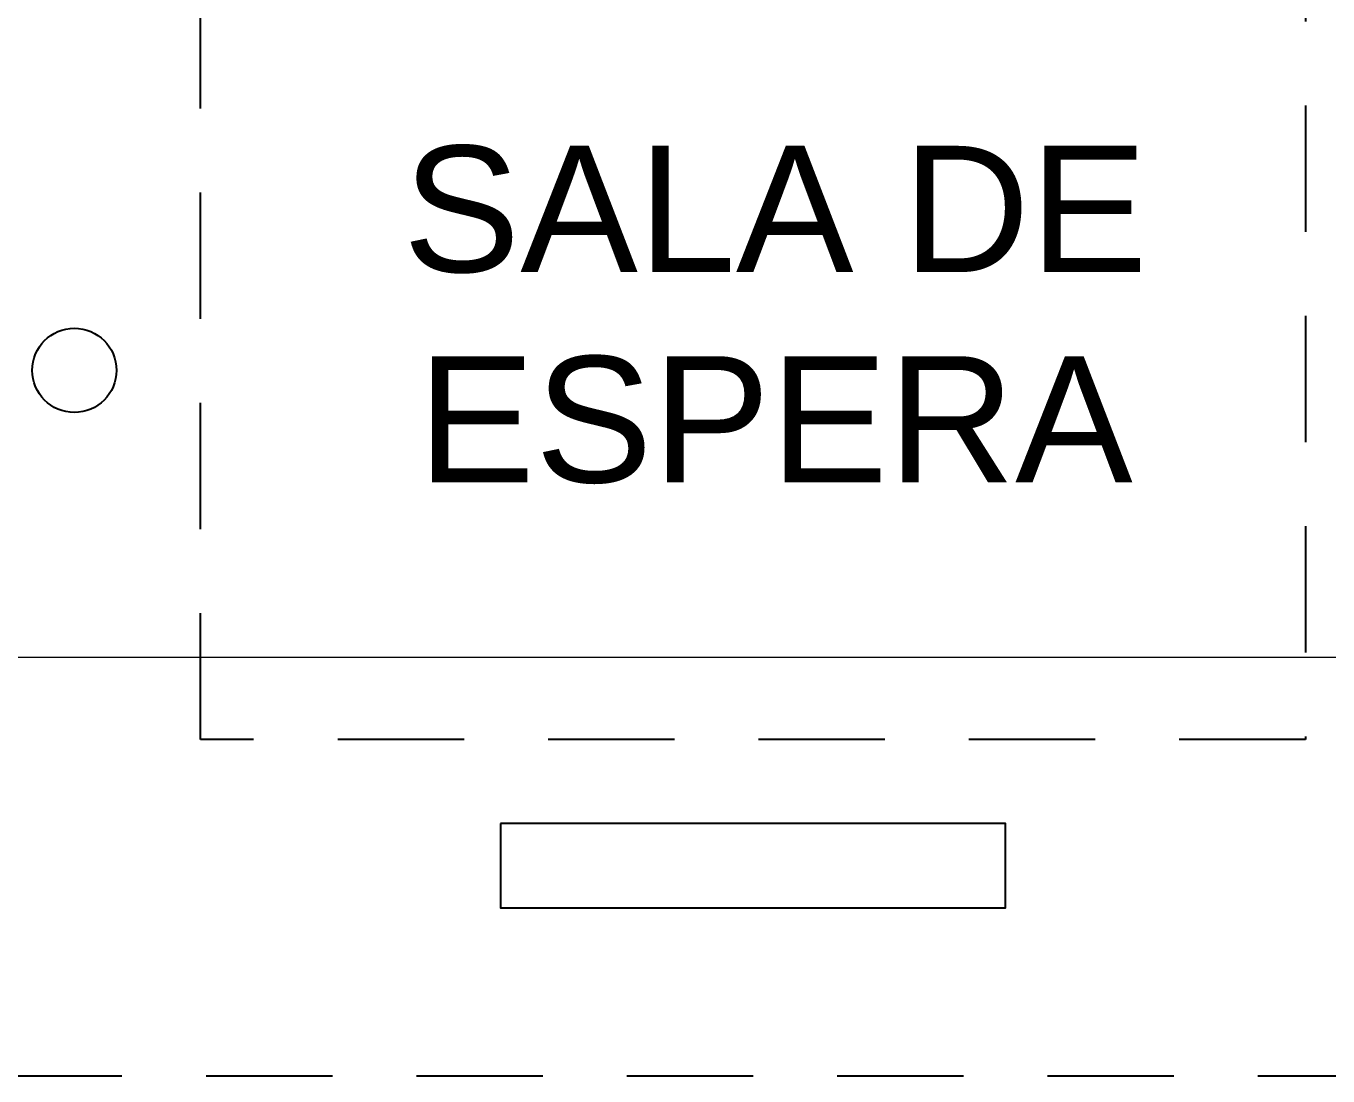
# Model space of a CAD drawing. Header units: metres. Extents: x -22 to 564, y 0 to 143.
# Drawn here: x 239.54 to 241.087, y 40.375 to 41.623 of the extents above; entities that cross this region are included whole.
import ezdxf

# ---------------------------------------------------------------- set-up
doc = ezdxf.new("R2010")
doc.units = ezdxf.units.M
doc.linetypes.add('EJES630', pattern=[6.3, 5.5, -0.4, 0, -0.4])
doc.linetypes.add('XREF 2N NEURO-ONCOLOGIA$0$HIDDE150', pattern=[0.24, 0.15, -0.09])
doc.layers.add('EJES', color=11, linetype='EJES630', lineweight=0)
for name, color, linetype in [('TEXTO', 7, 'Continuous'), ('XREF 2N NEURO-ONCOLOGIA$0$LAMPARAS 1', 112, 'Continuous'), ('XREF 2N NEURO-ONCOLOGIA$0$PLAFONES', 20, 'XREF 2N NEURO-ONCOLOGIA$0$HIDDE150'), ('XREF 2N NEURO-ONCOLOGIA$0$PROYECCIÓN', 252, 'XREF 2N NEURO-ONCOLOGIA$0$HIDDE150')]:
    doc.layers.add(name, color=color, linetype=linetype)
doc.styles.add('100 LOCALES 25', font='arial.ttf', dxfattribs={"height": 0.25})

# ---------------------------------------------------------------- blocks, each defined once
blk = doc.blocks.new('XREF 2N NEURO-ONCOLOGIA')
at = {"layer": 'XREF 2N NEURO-ONCOLOGIA$0$LAMPARAS 1'}
blk.add_lwpolyline([(7.2239, 6.9376), (7.1239, 6.9376), (7.1239, 6.3376), (7.2239, 6.3376)], close=True, dxfattribs=at)
blk.add_circle((7.7626, 7.4442), 0.05, dxfattribs=at)
at = {"layer": 'XREF 2N NEURO-ONCOLOGIA$0$PLAFONES'}
blk.add_lwpolyline([(7.3239, 7.2942), (9.3273, 7.2942), (9.3273, 5.9811), (7.3239, 5.9811)], close=True, dxfattribs=at)
at = {"layer": 'XREF 2N NEURO-ONCOLOGIA$0$PROYECCIÓN'}
blk.add_line((6.9239, 5.1376, 0), (6.9239, 9.9376, 0), dxfattribs=at)

msp = doc.modelspace()

# ---------------------------------------------------------------- block references
at = {"rotation": 90}
msp.add_blockref('XREF 2N NEURO-ONCOLOGIA', (247.0412, 33.4511), dxfattribs=at)

# ---------------------------------------------------------------- next in the draw order: linework, layer by layer
at = {"layer": 'EJES'}
msp.add_line((192.0378, 40.8728), (248.5467, 40.8728), dxfattribs=at)

# ---------------------------------------------------------------- next in the draw order: texts
at = {"layer": 'TEXTO', "insert": (239.5923, 41.4806, 0), "char_height": 0.15, "width": 1.674895, "attachment_point": 1, "style": '100 LOCALES 25'}
msp.add_mtext('\\pxqc;SALA DE ESPERA', dxfattribs=at)

doc.saveas('drawing.dxf')
